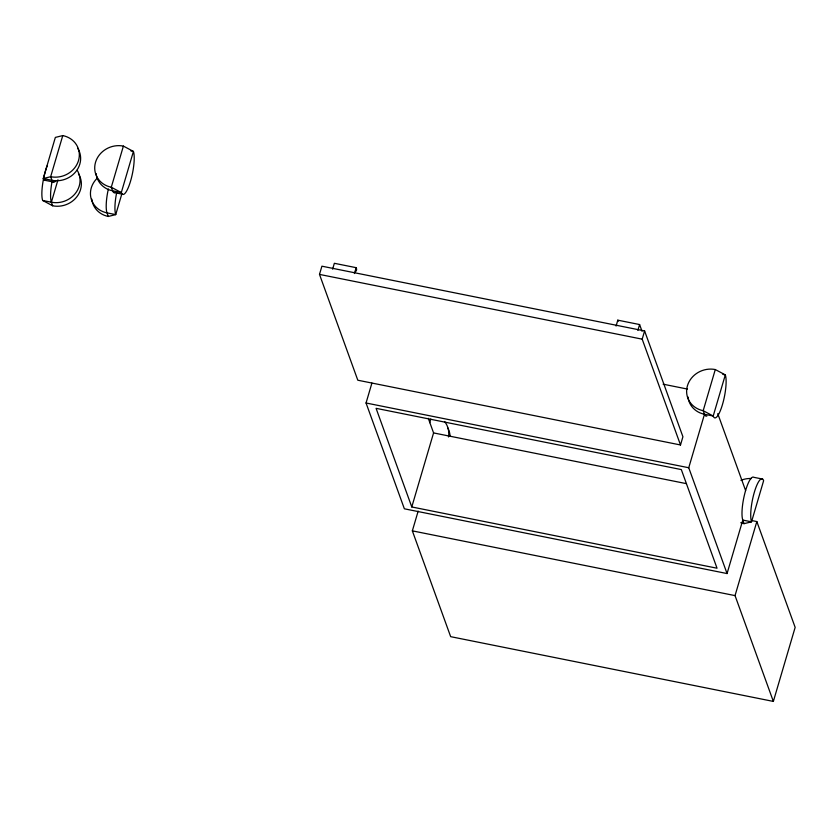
<?xml version="1.0" encoding="UTF-8"?>
<svg xmlns="http://www.w3.org/2000/svg" width="837" height="837" viewBox="0 0 837 837"><rect width="100%" height="100%" fill="white"/><g stroke="black" fill="none" stroke-linecap="round" stroke-linejoin="round"><path stroke-width="1.26" d="M45.669 180.279A22.861 5.294 -78.7 0 1 43.242 178.553L55.347 137.414L62.765 135.584L50.659 176.712L51.957 180.3A22.861 5.294 -78.7 0 0 56.027 180.614M78.437 173.782A22.861 20.779 -19.9 0 1 76.565 197.145A22.861 20.779 -19.9 0 1 52.679 205.797L51.381 202.209L57.983 179.777M96.109 173.531A22.861 20.779 -19.9 0 0 112.587 190.815L121.302 192.573A22.861 5.294 -78.7 0 0 130.603 180.97A22.861 5.294 -78.7 0 0 133.418 151.434L123.395 146.098L111.29 187.237L112.587 190.815A22.861 5.294 -78.7 0 0 115.014 192.541M121.972 193.431L115.736 214.617L108.308 216.459A22.861 20.779 -19.9 0 1 91.84 199.175M319.493 274.41L321.91 266.187L644.605 330.939L682.919 436.747L680.502 444.97L357.807 380.218L319.493 274.41L642.188 339.163L680.502 444.97M332.624 269.169L334.35 263.299L356.154 267.673A21.521 7.47 16.4 0 1 355.338 271.774M354.428 273.542L356.154 267.673M762.58 479.067L753.855 477.32A22.861 5.294 -78.7 0 0 744.836 493.307A22.861 5.294 -78.7 0 0 742.796 520.08L727.06 573.554L404.365 508.802L366.051 402.995L371.91 383.095M429.716 422.654L430.783 419.023M411.783 506.96L376.075 408.33L681.318 469.578L717.037 568.218L411.783 506.96L433.576 432.917L428.282 418.312M751.72 520.541L756.836 521.566L795.15 627.373L773.357 701.416L450.662 636.664L412.348 530.857L418.165 511.114M616.074 326.053L617.8 320.173L639.604 324.547L642.042 331.274M637.878 330.427L639.604 324.547M642.188 339.163L644.605 330.939M688.014 396.979A22.861 20.779 -19.9 0 0 704.482 414.263L713.208 416.02A22.861 5.294 -78.7 0 0 722.509 404.417A22.861 5.294 -78.7 0 0 725.313 374.882L715.29 369.546L703.185 410.685L704.482 414.263A22.861 5.294 -78.7 0 0 706.92 415.999M727.06 573.554L688.746 467.747L704.482 414.263M773.357 701.416L735.043 595.609L756.836 521.566M744.093 523.659L751.521 521.828L763.626 480.689A22.861 5.294 -78.7 0 0 754.325 492.292A22.861 5.294 -78.7 0 0 751.521 521.828L742.796 520.08L744.093 523.659A22.861 20.779 -19.9 0 1 740.755 522.727M130.917 150.932L133.418 151.434L121.302 192.573L111.29 187.237A22.861 20.779 -19.9 0 1 95.533 162.284A22.861 20.779 -19.9 0 1 123.395 146.098M113.633 192.437L122.348 194.184M44.288 180.175L53.003 181.922M47.144 165.914A22.861 5.294 -78.7 0 0 42.666 200.461L51.381 202.209A22.861 20.779 -19.9 0 0 75.267 193.556A22.861 20.779 -19.9 0 0 77.14 170.193M722.823 374.38L725.313 374.882L713.208 416.02L703.185 410.685A22.861 20.779 -19.9 0 1 687.439 385.742A22.861 20.779 -19.9 0 1 715.29 369.546M663.134 384.183L687.449 389.069M366.051 402.995L688.746 467.747M433.576 432.917L686.466 483.66M412.348 530.857L735.043 595.609M42.666 200.461L52.679 205.797M717.759 413.656L745.6 490.545M108.308 216.459L107.01 212.87A22.861 20.779 -19.9 0 1 97.207 178.229M618.25 321.366A21.521 7.47 16.4 0 1 617.8 320.173M444.583 421.524A22.861 20.779 -19.9 0 1 448.475 436.956M447.701 427.822A22.861 20.779 -19.9 0 1 450.065 436.15M740.933 480.292A22.861 20.779 -19.9 0 1 751.417 478.513M51.381 202.209A22.861 5.294 -78.7 0 1 52.239 180.646M77.715 148.285A22.861 20.779 -19.9 0 1 75.843 171.648A22.861 20.779 -19.9 0 1 51.957 180.3L43.242 178.553L50.659 176.712A22.861 20.779 -19.9 0 0 78.521 160.526A22.861 20.779 -19.9 0 0 62.765 135.584M116.835 191.872A22.861 5.294 -78.7 0 0 115.736 214.617L107.01 212.87A22.861 5.294 -78.7 0 1 108.36 188.963"/></g></svg>
